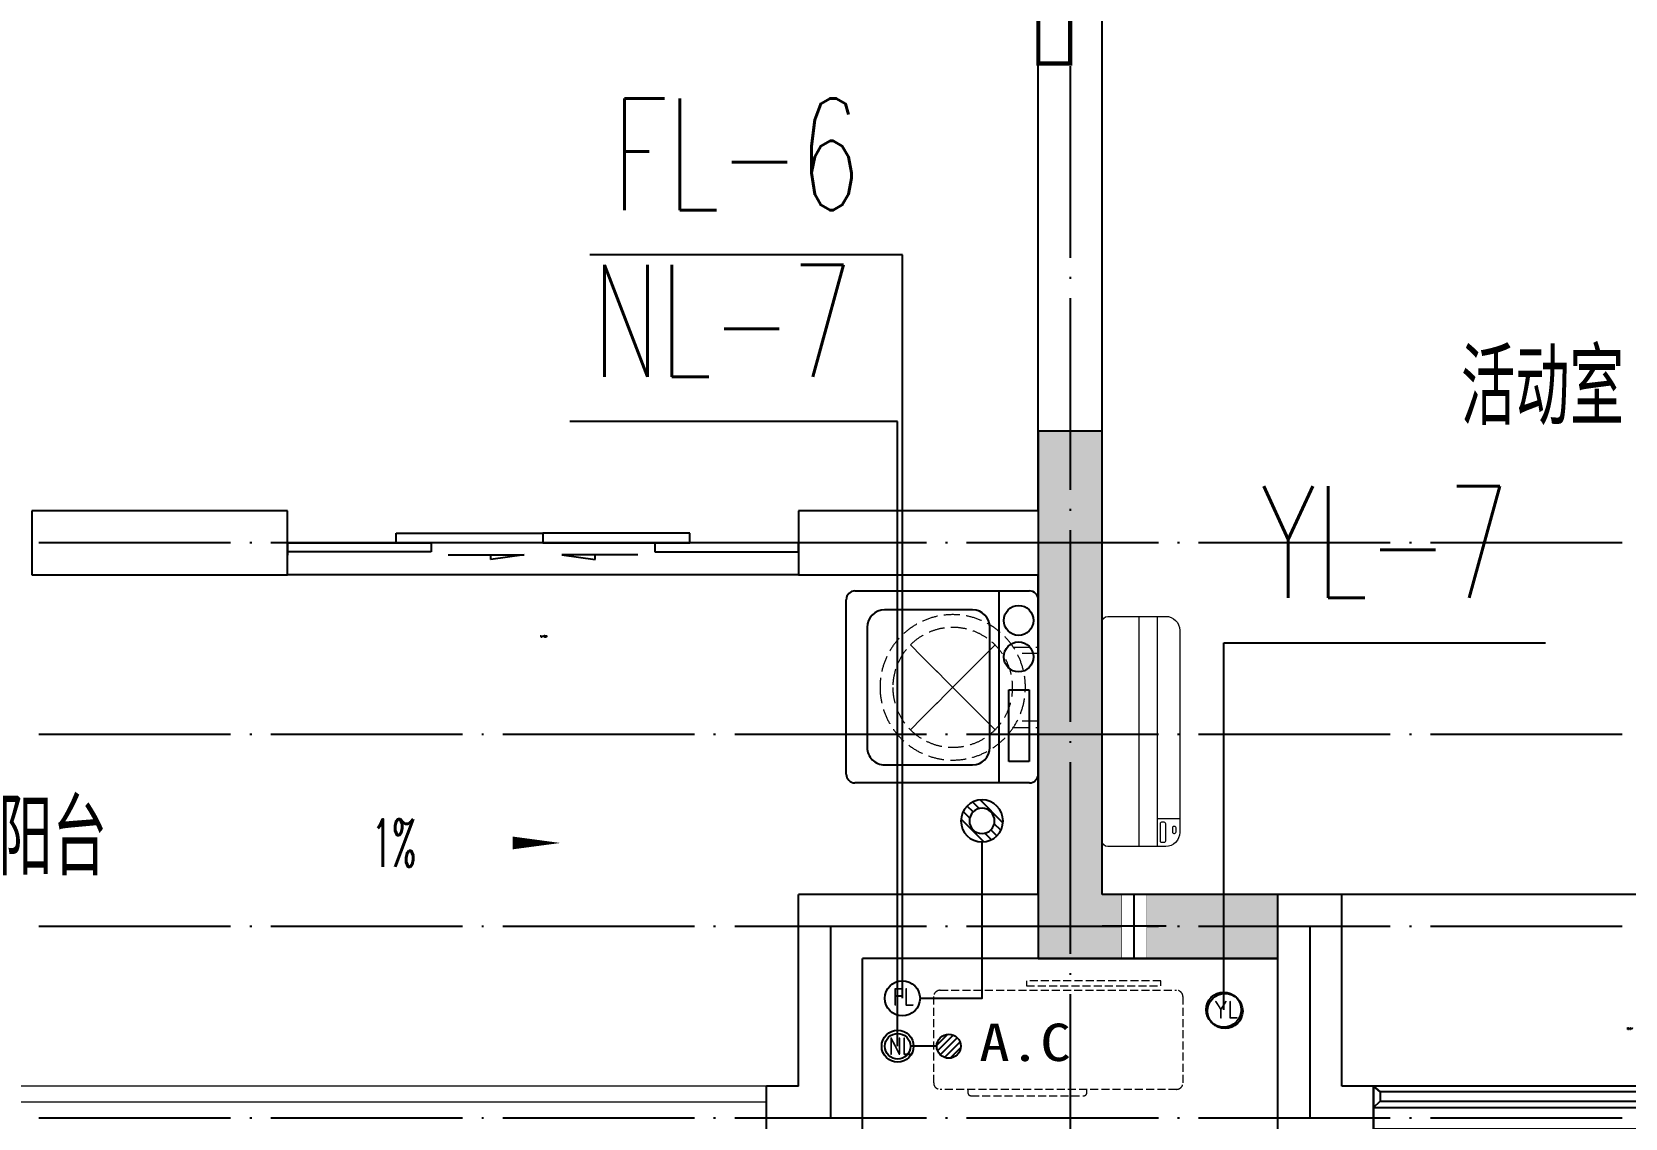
# Model space of a CAD drawing. Extents: x 27938 to 1507990, y 110129 to 923079.
# Drawn here: x 858967 to 863954, y 518240 to 521639 of the extents above; entities that cross this region are included whole.
import ezdxf

# ---------------------------------------------------------------- set-up
doc = ezdxf.new("R2010")
doc.units = 0
doc.header["$LTSCALE"] = 1000
doc.header["$MEASUREMENT"] = 0
for name, pattern in [('$1$DASH', [0.35, 0.25, -0.1]), ('DASH', [0.35, 0.25, -0.1]), ('DOTE', [2.42, 2, -0.2, 0.02, -0.2])]:
    doc.linetypes.add(name, pattern=pattern)
for name, color, linetype in [('3-栏杆1', 135, 'Continuous'), ('3.5方案汇报，与郭总、侯月琴确定户型_t8$0$2020.03.04 -1安徽标准化洋房户型(UA）_t8_t8$0$看线', 154, 'Continuous'), ('COLUMN', 9, 'Continuous'), ('DIM_凝结', 150, 'Continuous'), ('DIM_废水', 31, 'Continuous'), ('DIM_雨水', 4, 'Continuous'), ('DOTE', 1, 'Continuous'), ('EQUIP_地漏', 7, 'Continuous'), ('LVTRY', 6, 'Continuous'), ('PUB_HATCH', 8, 'Continuous'), ('PUB_TEXT', 4, 'Continuous'), ('VPIPE-凝结', 150, 'N'), ('VPIPE-废水', 31, 'Continuous'), ('VPIPE-雨水', 4, 'Y'), ('WALL', 9, 'Continuous'), ('WINDOW', 4, 'Continuous'), ('WINDOW_TEXT', 7, 'Continuous'), ('机电标识类', 1, 'Continuous')]:
    doc.layers.add(name, color=color, linetype=linetype)
for name, color, linetype, lineweight in [('EQUIP-消防', 3, 'Continuous', 20), ('平面-排水沟', 86, 'Continuous', 15), ('平面-栏杆', 135, 'Continuous', 15), ('平面-看线', 45, 'Continuous', 15), ('平面-空调室内机', 176, 'Continuous', 9), ('平面-空调预留孔', 173, 'Continuous', 15), ('空调', 76, 'Continuous', 13), ('粉刷', 251, 'Continuous', 9)]:
    doc.layers.add(name, color=color, linetype=linetype, lineweight=lineweight)
doc.styles.add('_TCH_DIM', font='SIMPLEX.shx', dxfattribs={"width": 0.7, "bigfont": 'GBCBIG.shx'})
doc.styles.add('_TCH_WINDOW', font='SIMPLEX.shx', dxfattribs={"width": 0.7, "height": 3.5, "bigfont": 'GBCBIG.shx'})
doc.styles.add('_TWT_SERIAL', font='SIMPLEX', dxfattribs={"width": 0.8, "height": 3.5, "bigfont": 'HZTXT'})
doc.styles.get("Standard").update_dxf_attribs({"font": 'gbenor.shx', "bigfont": 'gbcbig.shx'})
doc.styles.add('房间名称', font='TSSDENG', dxfattribs={"width": 0.8, "bigfont": 'HZTXT'})
doc.styles.add('黑体', font='simhei.ttf')
doc.linetypes.add('N', pattern='A,3,-0.2,["N",Standard,S=0.25,R=0,X=-0.1,Y=-0.115],-0.2', length=3.4)
doc.linetypes.add('Y', pattern='A,3,-0.2,["Y",Standard,S=0.25,R=0,X=-0.1,Y=-0.115],-0.2', length=3.4)

# ---------------------------------------------------------------- blocks, each defined once
blk = doc.blocks.new('GDGDGDSDA')
at = {"layer": 'DOTE', "color": 0, "linetype": 'DOTE', "ltscale": 0.3}
for p, q in [((453635, 370658.3), (453634.8, 359558.3)), ((471334.8, 363358.3), (417334.8, 363358.3)), ((471334.8, 362758.3), (417334.8, 362758.3)), ((471334.8, 362158.3), (417334.8, 362158.3)), ((452884.9, 362158.3), (452884.8, 361558.3)), ((454384.8, 362158.3), (454384.8, 361558.3)), ((471334.8, 361558.3), (417334.8, 361558.3))]:
    blk.add_line(p, q, dxfattribs=at)
blk = doc.blocks.new('GFDGFSDFGD')
at = {"layer": 'PUB_HATCH'}
blk.add_hatch(color=256, dxfattribs=at).paths.add_polyline_path([(455566.6, 364323.7), (455566.6, 364523.7), (455016.6, 364523.7), (455016.6, 365973.7), (454816.6, 365973.7), (454816.6, 364323.7)])
at = {"layer": 'COLUMN', "color": 6}
for p, q in [((455016.6, 365973.7), (454816.6, 365973.7)), ((454816.6, 365973.7), (454816.6, 364323.7)), ((455016.6, 364523.7), (455016.6, 365973.7)), ((455566.6, 364523.7), (455016.6, 364523.7)), ((455566.6, 364323.7), (455566.6, 364523.7)), ((454816.6, 364323.7), (455566.6, 364323.7))]:
    blk.add_line(p, q, dxfattribs=at)
blk = doc.blocks.new('dongkong')
blk.add_wipeout([(-603756, 210771), (-603756, 210570.8), (-603836, 210570.8), (-603836, 210771)])
at = {"layer": '机电标识类', "color": 250, "linetype": 'DASH', "ltscale": 400}
for p, q in [((-603796, 210771), (-603796, 210570.8)), ((-603896, 210670.7), (-603696, 210670.7))]:
    blk.add_line(p, q, dxfattribs=at)
at = {"layer": '空调', "color": 6, "linetype": 'DASH', "const_width": 2}
blk.add_lwpolyline([(-603756, 210771), (-603756, 210570.8), (-603836, 210570.8), (-603836, 210771)], close=True, dxfattribs=at)
blk = doc.blocks.new('A$C001338C2')
for p, q in [((845, 303.6), (55, 303.6)), ((109.1, 214.8), (109.1, 303.6)), ((0, 248.6), (0, 22)), ((900, 22), (900, 248.6)), ((22, 0), (878, 0))]:
    blk.add_line(p, q)
at = {"lineweight": 5}
for p, q in [((900, 214.8), (0, 214.8)), ((900, 143.2), (0, 143.2))]:
    blk.add_line(p, q, dxfattribs=at)
for points in [[(73.1, 275), (56.8, 275, -0.414214), (51.3, 280.5), (51.3, 283.4, -0.414214), (56.8, 288.9), (73.1, 288.9, -0.414214), (78.6, 283.4), (78.6, 280.5, -0.414214)], [(89.2, 226.4), (22.2, 226.4, -0.414214), (16.7, 231.9), (16.7, 243.1, -0.414214), (22.2, 248.6), (89.2, 248.6, -0.414214), (94.7, 243.1), (94.7, 231.9, -0.414214)]]:
    blk.add_lwpolyline(points, format="xyb", close=True)
for centre, radius, start, end in [((55, 248.6), 55, 90, 180), ((845, 248.6), 55, 360, 90), ((22, 22), 22, 180, 270), ((878, 22), 22, 270, 360)]:
    blk.add_arc(centre, radius, start, end)
blk = doc.blocks.new('ASDFSD')
at = {"layer": '3-栏杆1', "color": 5}
for p, q in [((681762.6, 334937.5), (681742.3, 334955.3)), ((681742.3, 334955.3), (681762.6, 334937.5)), ((683322.1, 334937.5), (681762.6, 334937.5)), ((681762.6, 334937.5), (681762.6, 334908.3)), ((683322.1, 334937.5), (683342.3, 334955.3)), ((683342.3, 334955.3), (683322.1, 334937.5)), ((683322.1, 334937.5), (683322.1, 334908.3)), ((681742.3, 334888.4), (681762.6, 334908.3)), ((681762.6, 334908.2), (683322.1, 334908.2)), ((683322.1, 334908.3), (683342.3, 334888.4)), ((683342.3, 334888.4), (683322.1, 334908.3))]:
    blk.add_line(p, q, dxfattribs=at)
blk = doc.blocks.new('$TwtSys$00000141')
at = {"color": 1}
for p, q in [((-47.1, 3.8), (-5, 45.9)), ((-47.1, 3.8), (-5, 45.9)), ((-43.6, -17.5), (17.5, 43.6)), ((-43.6, -17.5), (17.5, 43.6)), ((-33.2, -33.2), (33.2, 33.2)), ((-33.2, -33.2), (33.2, 33.2)), ((-16.2, -43.5), (43.8, 16.4)), ((-16.2, -43.5), (43.8, 16.4)), ((5.7, -46.1), (46.1, -5.7)), ((5.7, -46.1), (46.1, -5.7))]:
    blk.add_line(p, q, dxfattribs=at)
blk.add_circle((0, 0), 47, dxfattribs=at)
blk.add_circle((0, 0), 47, dxfattribs=at)
blk = doc.blocks.new('RECTANG')
for p, q in [((1, 1), (0, 1)), ((0, 1), (0, 0)), ((1, 0), (1, 1)), ((0, 0), (1, 0))]:
    blk.add_line(p, q)
blk = doc.blocks.new('洗衣机')
at = {"layer": 'LVTRY'}
for p, q in [((3790993.7, 243444.5), (3790993.7, 242899.1)), ((3791567.4, 243472.1), (3791021, 243472.1)), ((3791116.5, 243472.1), (3791116.5, 242871.5)), ((3791594.6, 242899.1), (3791594.6, 243444.5)), ((3791199, 243412.7), (3791474.9, 243412.7)), ((3791145.1, 242982.5), (3791145.1, 243358)), ((3791528.8, 243358), (3791528.8, 242982.5)), ((3791474.9, 242927.8), (3791199, 242927.8)), ((3791021, 242871.5), (3791567.4, 242871.5))]:
    blk.add_line(p, q, dxfattribs=at)
at = {"layer": 'LVTRY', "extrusion": (0, 0, -1)}
for centre, major_axis, start_param, end_param in [((3791021, 243444.5), (0, 27.6), -1.570796, 0), ((3791055.1, 243379.8), (0, 46.9), 3.141593, 9.424778), ((3791567.4, 243444.5), (0, 27.6), 0, 1.570796), ((3791199, 243358), (0, 54.7), 4.712389, 6.283185), ((3791474.9, 243358), (0, 54.7), 0, 1.570796), ((3791055.1, 243265.7), (0, 46.9), 3.141593, 9.424778), ((3791199, 242982.5), (0, 54.7), 3.141593, 4.712389), ((3791474.9, 242982.5), (0, 54.7), 1.570796, 3.141593), ((3791021, 242899.1), (0, 27.6), 3.141593, 4.712389), ((3791567.4, 242899.1), (0, 27.6), 1.570796, 3.141593)]:
    blk.add_ellipse(centre, major_axis=major_axis, ratio=0.986385, start_param=start_param, end_param=end_param, dxfattribs=at)
at = {"layer": 'LVTRY', "xscale": 63.25620569481588, "yscale": 224.5369532744355, "zscale": 64.12934308941763, "rotation": 180}
blk.add_blockref('RECTANG', (3791085.2, 243162.4), dxfattribs=at)
blk = doc.blocks.new('$TwtSys$00000543')
for p, q in [((-93.6, -8.5), (8.5, 93.6)), ((12.5, 55), (41.7, 84.2)), ((-8.5, -93.6), (93.6, 8.5)), ((39.9, 39.9), (66.5, 66.5)), ((55, 12.5), (84.2, 41.7)), ((-84.2, -41.7), (-55, -12.5)), ((-66.5, -66.5), (-39.9, -39.9)), ((-41.7, -84.2), (-12.5, -55))]:
    blk.add_line(p, q)
for radius in [94, 56.4]:
    blk.add_circle((0, 0), radius)
blk = doc.blocks.new('dnfhfn')
at = {"linetype": '$1$DASH', "ltscale": 0.2}
for p, q in [((101.9, 495, 0), (121.9, 495, 0)), ((101.9, 417.2, 0), (101.9, 495, 0)), ((121.9, 495, 0), (121.9, 429, 0)), ((353.1, 495, 0), (333.1, 495, 0)), ((333.1, 495, 0), (333.1, 429, 0)), ((353.1, 417.2, 0), (353.1, 495, 0))]:
    blk.add_line(p, q, dxfattribs=at)
at = {"linetype": '$1$DASH', "ltscale": 0.2, "elevation": 0}
for points in [[(94.9, 360.1), (94.9, 360.1), (360.1, 94.9), (360.1, 94.9)], [(360.1, 360.1), (94.9, 94.9), (94.9, 94.9), (360.1, 360.1)]]:
    blk.add_lwpolyline(points, close=True, dxfattribs=at)
at = {"linetype": '$1$DASH', "ltscale": 0.2}
for radius in [227.5, 187.5]:
    blk.add_circle((227.5, 227.5, 0), radius, dxfattribs=at)
blk = doc.blocks.new('gsergvr')
at = {"layer": '平面-空调预留孔', "linetype": 'DASH', "ltscale": 0.1}
for p, q in [((34075.4, 17176.2), (34075.4, 17166.2)), ((34085.4, 17156.2), (34438.2, 17156.2)), ((34448.2, 17166.2), (34448.2, 17176.2))]:
    blk.add_line(p, q, dxfattribs=at)
blk.add_lwpolyline([(34679.3, 17515.3), (34259.5, 17515.3), (34259.5, 17500.2), (34679.3, 17500.2)], close=True, dxfattribs=at)
blk.add_lwpolyline([(34728.6, 17176.2), (33988.6, 17176.2, -0.414214), (33968.6, 17196.2), (33968.6, 17466.2, -0.414214), (33988.6, 17486.2), (34728.6, 17486.2, -0.414214), (34748.6, 17466.2), (34748.6, 17196.2, -0.414214)], format="xyb", close=True, dxfattribs=at)
for centre, start, end in [((34085.4, 17166.2), 180, 270), ((34438.2, 17166.2), 270, 0)]:
    blk.add_arc(centre, 10, start, end, dxfattribs=at)
at = {"layer": '平面-空调预留孔', "color": 251, "linetype": 'DASH', "ltscale": 0.1, "true_color": 0x636466, "style": '黑体', "width": 1.2}
blk.add_text('A.C', height=117.05, dxfattribs=at).set_placement((34110.9, 17264.8))
blk = doc.blocks.new('rtyryrtyeeretee')
at = {"layer": '平面-空调预留孔'}
blk.add_blockref('gsergvr', (635673.5, 326705.8), dxfattribs=at)
blk = doc.blocks.new('GDGDRGDGDRGDR')
blk.add_blockref('rtyryrtyeeretee', (-215152.6, 97240.1))
blk = doc.blocks.new('FSFSFSFSEG')
at = {"layer": 'EQUIP-消防', "const_width": 12.8}
blk.add_lwpolyline([(136866.6, 335152.5), (136466.6, 335152.5), (136466.6, 335052.5), (136866.6, 335052.5)], close=True, dxfattribs=at)
at = {"layer": 'PUB_TEXT', "color": 7, "true_color": 0xffffff, "style": '房间名称', "width": 0.8}
blk.add_text('rD', height=64.8, dxfattribs=at).set_placement((136633.7, 335069))
blk = doc.blocks.new('GHFHFHTFHCSDCS')
at = {"rotation": 89.99999999297357}
blk.add_blockref('FSFSFSFSEG', (789969.1, 230657.2), dxfattribs=at)
blk = doc.blocks.new('$DorLib2D$00000138')
at = {"color": 0, "linetype": 'Continuous'}
for p, q in [((-0.2875, 0), (-0.2875, 0.1538)), ((-0.2875, 0.1538), (0, 0.1538)), ((0, 0.1538), (0, 0)), ((0.2875, 0.1538), (0, 0.1538)), ((0.2875, 0), (0.2875, 0.1538)), ((-0.5, -0.1399), (-0.5, 0)), ((-0.5, 0), (-0.2188, 0)), ((0, 0), (-0.2875, 0)), ((-0.2188, 0), (-0.2188, -0.1399)), ((0, 0), (0.2875, 0)), ((0.2188, 0), (0.2188, -0.1399)), ((0.5, 0), (0.2188, 0)), ((0.5, 0), (0.5, -0.1946)), ((0.5, -0.1399), (0.5, 0)), ((-0.2188, -0.1399), (-0.5, -0.1399)), ((0.2188, -0.1399), (0.5, -0.1399)), ((-0.1857, -0.186), (-0.037, -0.186)), ((-0.037, -0.186), (-0.1019, -0.2583)), ((-0.1019, -0.2583), (-0.1019, -0.186)), ((0.1857, -0.186), (0.037, -0.186)), ((0.037, -0.186), (0.1019, -0.2583)), ((0.1019, -0.2583), (0.1019, -0.186))]:
    blk.add_line(p, q, dxfattribs=at)
blk = doc.blocks.new('$WINLIB2D$00000001')
at = {"color": 0}
for points in [[(-0.5, 0.5), (-0.5, -0.5)], [(-0.5, 0.5), (0.5, 0.5)], [(0.5, -0.5), (0.5, 0.5)], [(0.5, 0.1667), (-0.5, 0.1667)], [(0.5, -0.1667), (-0.5, -0.1667)], [(-0.5, -0.5), (0.5, -0.5)]]:
    blk.add_lwpolyline(points, dxfattribs=at)

msp = doc.modelspace()

# ---------------------------------------------------------------- linework, layer by layer
at = {"layer": '3.5方案汇报，与郭总、侯月琴确定户型_t8$0$2020.03.04 -1安徽标准化洋房户型(UA）_t8_t8$0$看线', "color": 8, "ltscale": 10}
msp.add_line((865316.6, 518940.4), (863066.6, 518940.4), dxfattribs=at)
at = {"layer": 'DIM_废水'}
msp.add_line((861691.6, 520941.2), (860713.3, 520941.2), dxfattribs=at)
at = {"layer": 'VPIPE-凝结', "color": 8, "ltscale": 0.1}
for points in [[(861746.6, 518615.4), (861940.7, 518615.4), (861940.7, 519104.6)], [(861799, 518465.4), (861716.6, 518465.4)]]:
    msp.add_lwpolyline(points, dxfattribs=at)
at = {"layer": 'VPIPE-凝结', "color": 8}
msp.add_circle((861676.6, 518465.4), 40, dxfattribs=at)
at = {"layer": 'VPIPE-废水', "color": 8}
msp.add_circle((861691.6, 518615.4), 55, dxfattribs=at)
at = {"layer": 'VPIPE-雨水', "color": 8}
msp.add_circle((862701.6, 518575.4), 55, dxfattribs=at)
at = {"layer": 'WALL', "color": 8}
msp.add_line((861566.6, 518140.4), (861566.6, 518240.4), dxfattribs=at)
at = {"layer": '平面-栏杆', "color": 8}
msp.add_lwpolyline([(861266.6, 518290.4), (856616.6, 518290.4)], dxfattribs=at)
at = {"layer": '平面-看线', "color": 8}
msp.add_lwpolyline([(861266.6, 518340.4), (856616.6, 518340.4)], dxfattribs=at)

# ---------------------------------------------------------------- block references
at = {"color": 8}
for name, p in [('GFDGFSDFGD', (407300, 154416.7)), ('GHFHFHTFHCSDCS', (407300, 154416.7)), ('ASDFSD', (181424.3, 183385.1))]:
    msp.add_blockref(name, p, dxfattribs=at)
at = {"layer": 'DOTE', "color": 169}
msp.add_blockref('GDGDGDSDA', (408581.8, 156682.1), dxfattribs=at)
at = {"layer": 'EQUIP_地漏', "color": 8, "xscale": -0.7000000000000001, "yscale": 0.7000000000000001, "zscale": 0.7}
msp.add_blockref('$TwtSys$00000543', (861940.7, 519170.4), dxfattribs=at)
at = {"layer": 'EQUIP_地漏', "color": 8, "xscale": -0.8, "yscale": -0.8, "zscale": 0.8, "rotation": 180}
msp.add_blockref('$TwtSys$00000141', (861836.6, 518465.4), dxfattribs=at)
at = {"layer": '平面-空调预留孔', "color": 8, "xscale": -1, "rotation": 270}
msp.add_blockref('dnfhfn', (861621.5, 519360.8, 0), dxfattribs=at)
at = {"layer": '平面-空调预留孔', "color": 8, "xscale": -0.800000000046565, "yscale": 0.800000000046565, "zscale": 0.800000000046565, "rotation": 269.9999997665698}
msp.add_blockref('A$C001338C2', (862316.8, 519090.4), dxfattribs=at)
at = {"layer": '粉刷', "color": 8, "xscale": -1}
msp.add_blockref('洗衣机', (4653110.3, 276418), dxfattribs=at)

# ---------------------------------------------------------------- texts
at = {"layer": 'DIM_废水', "color": 7, "style": '_TWT_SERIAL', "width": 0.64}
msp.add_text('FL-6', height=350, dxfattribs=at).set_placement((860783.3, 521081.2))

# ---------------------------------------------------------------- next in the draw order: block references
at = {"layer": '平面-空调室内机', "color": 8, "ltscale": 0.3, "rotation": 180}
msp.add_blockref('dongkong', (258620.6, 729511.3), dxfattribs=at)

# ---------------------------------------------------------------- next in the draw order: block references
at = {"color": 8}
msp.add_blockref('GDGDRGDGDRGDR', (407300, 77208.4), dxfattribs=at)

# ---------------------------------------------------------------- next in the draw order: linework, layer by layer
at = {"layer": 'DIM_凝结'}
for p, q in [((861676.6, 520420.4), (860650.4, 520420.4)), ((861676.6, 518465.4), (861676.6, 520420.4))]:
    msp.add_line(p, q, dxfattribs=at)
at = {"layer": 'DIM_废水'}
msp.add_line((861691.6, 518615.4), (861691.6, 520941.2), dxfattribs=at)
at = {"layer": 'DIM_雨水'}
for p, q in [((862697.2, 518579.6), (862697.2, 519728.1)), ((862697.2, 519728.1), (863704.1, 519728.1))]:
    msp.add_line(p, q, dxfattribs=at)
at = {"layer": 'VPIPE-凝结'}
msp.add_circle((861676.6, 518465.4), 50, dxfattribs=at)
at = {"layer": 'VPIPE-废水'}
msp.add_circle((861691.6, 518615.4), 55, dxfattribs=at)
at = {"layer": 'VPIPE-雨水'}
msp.add_circle((862697.2, 518579.6), 55, dxfattribs=at)
at = {"layer": 'WALL', "color": 8}
for p, q in [((862116.6, 520140.4), (862116.6, 523140.4)), ((862316.6, 520040.4), (862316.6, 522940.4)), ((859766.5, 520140.4), (858966.6, 520140.4)), ((858966.6, 520140.4), (858966.6, 519940.4)), ((859766.5, 519940.4), (859766.5, 520140.4)), ((862116.6, 520140.4), (861366.5, 520140.4)), ((861366.5, 520140.4), (861366.5, 519940.4)), ((862316.6, 518940.4), (862316.6, 520040.4)), ((858966.6, 519940.4), (859766.5, 519940.4)), ((861366.5, 519940.4), (862116.6, 519940.4)), ((862116.6, 518940.4), (862116.6, 519940.4)), ((862116.6, 518940.4), (861366.6, 518940.4)), ((861366.6, 518340.4), (861366.6, 518940.4)), ((863066.6, 518940.4), (862316.6, 518940.4)), ((863066.6, 518340.4), (863066.6, 518940.4)), ((862216.6, 518740.4), (861566.6, 518740.4)), ((861566.6, 518240.4), (861566.6, 518740.4)), ((862866.6, 518740.4), (862216.6, 518740.4)), ((862866.6, 518140.4), (862866.6, 518740.4)), ((861366.6, 518340.4), (861266.6, 518340.4)), ((861266.6, 518140.4), (861266.6, 518340.4)), ((863166.6, 518340.4), (863066.6, 518340.4)), ((863166.6, 518140.4), (863166.6, 518340.4))]:
    msp.add_line(p, q, dxfattribs=at)
at = {"layer": 'WINDOW', "color": 8}
msp.add_line((861366.5, 519940.4), (859766.5, 519940.4), dxfattribs=at)
at = {"layer": '平面-排水沟', "color": 8}
msp.add_lwpolyline([(860199.8, 519101.4, 0, 0, 0), (860621.2, 519101.4, 0, 40, 0), (860471.2, 519101.4, 0, 0, 0)], format="xyseb", dxfattribs=at)

# ---------------------------------------------------------------- next in the draw order: block references
at = {"layer": 'WINDOW', "color": 8}
ref = msp.add_blockref('$DorLib2D$00000138', (860566.5, 520040.4), dxfattribs=dict(at, xscale=1600, yscale=-200, zscale=1600, rotation=179.9999999989443))
ref.add_attrib('A', 'TLM1623', (860557.5, 519745), dxfattribs={"layer": 'WINDOW_TEXT', "color": 8, "ltscale": 0.5, "height": 5.95, "rotation": 360, "style": '_TCH_WINDOW', "width": 0.494118})
ref = msp.add_blockref('$WINLIB2D$00000001', (863966.6, 518240.4), dxfattribs=dict(at, xscale=-1600, yscale=-200, zscale=-1600))
ref.add_attrib('A', 'TC1617', (863959.2, 518517.4), dxfattribs={"layer": 'WINDOW_TEXT', "color": 8, "ltscale": 0.5, "height": 5.95, "style": '_TCH_WINDOW', "width": 0.494118})

# ---------------------------------------------------------------- next in the draw order: texts
at = {"layer": 'DIM_凝结', "color": 7, "style": '_TWT_SERIAL', "width": 0.64}
msp.add_text('NL-7', height=350, dxfattribs=at).set_placement((860720.4, 520560.4))
at = {"layer": 'DIM_雨水', "color": 7, "style": '_TWT_SERIAL', "width": 0.64}
msp.add_text('YL-7', height=350, dxfattribs=at).set_placement((862812.8, 519868.1))
at = {"layer": 'PUB_TEXT', "color": 8}
for s, height, p in [('活动室', 236.31, (863439.8, 520408.7)), ('阳台', 236.31, (858861.5, 518999.7)), ('FL', 56, (861661.5, 518591.6)), ('YL', 56, (862666.9, 518551.6)), ('NL', 56, (861648.6, 518437.4))]:
    msp.add_text(s, height=height, dxfattribs=at).set_placement(p)
at = {"layer": '平面-排水沟', "color": 7, "style": '_TCH_DIM', "width": 0.494118}
msp.add_text('1%', height=148.75, dxfattribs=at).set_placement((860030.8, 519027))

doc.saveas('drawing.dxf')
